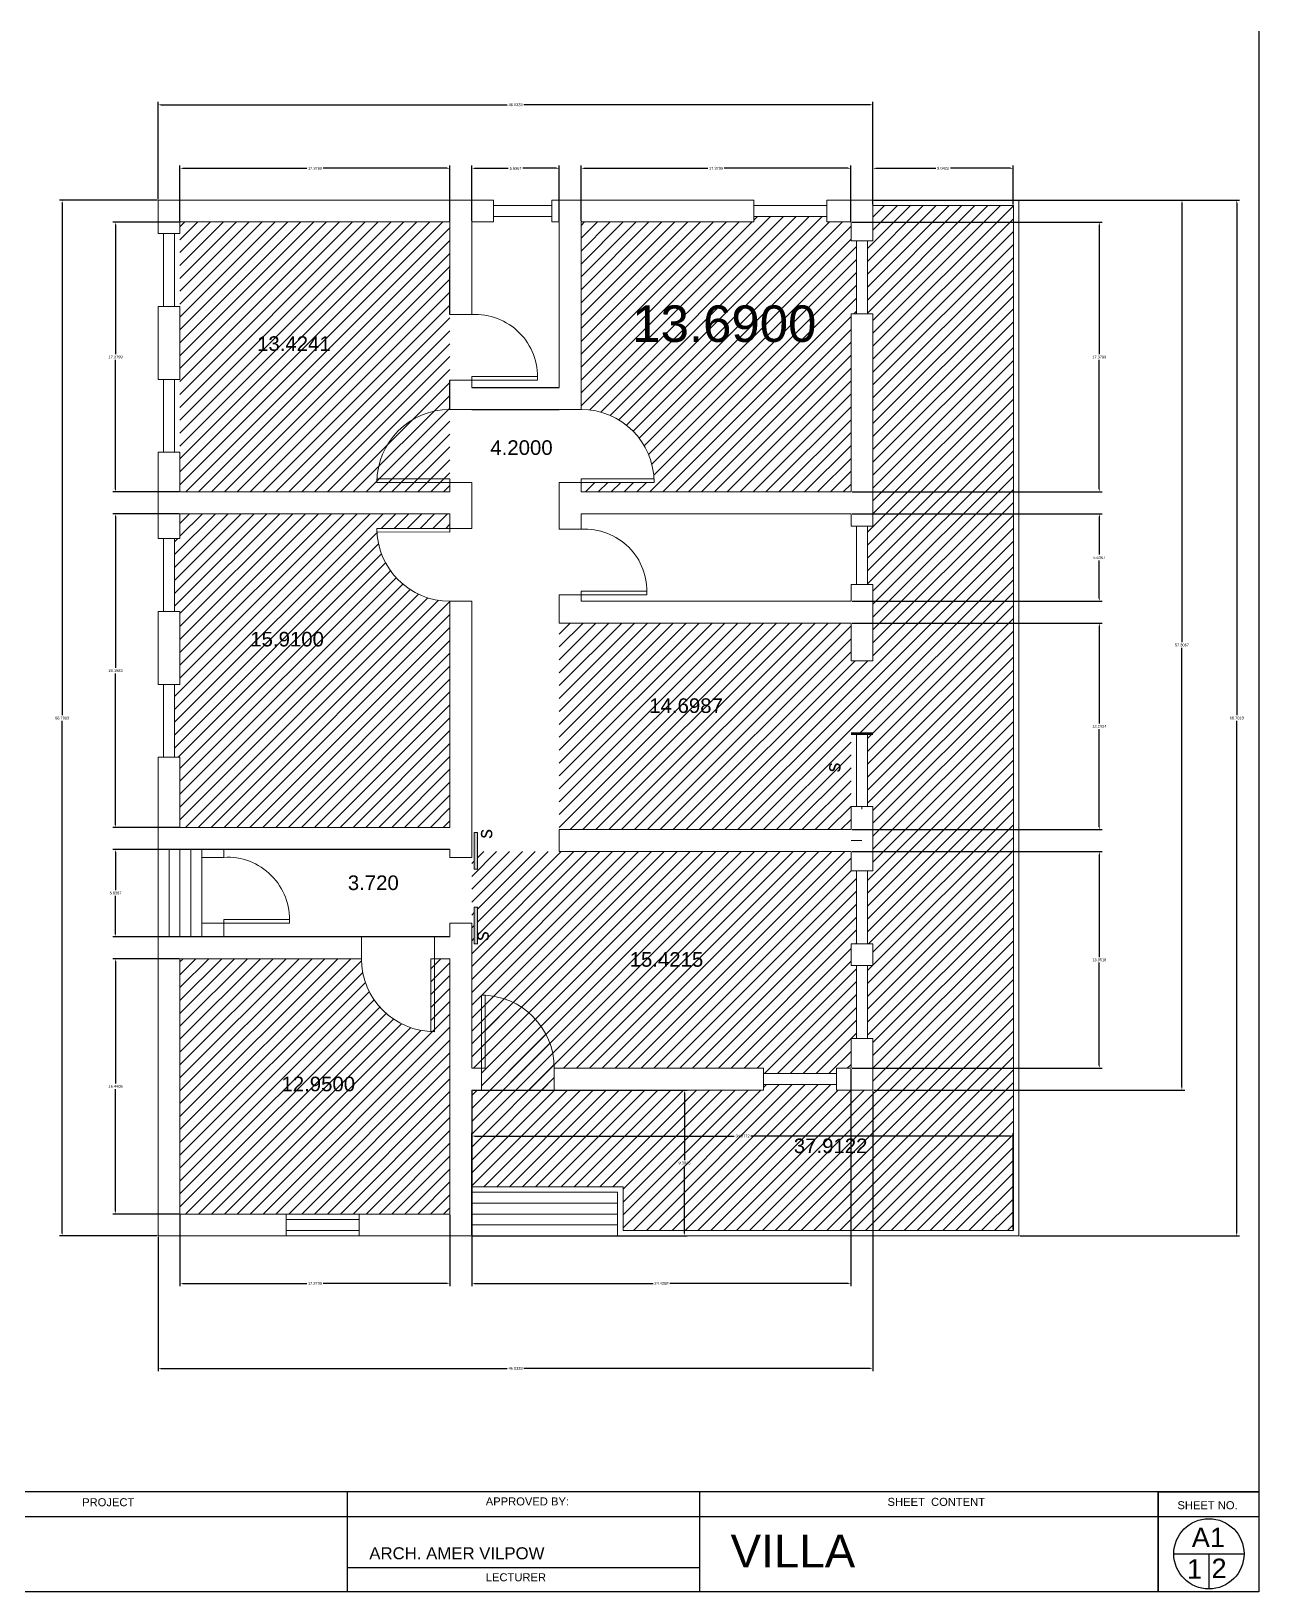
# Model space of a CAD drawing. Header units: inches. Extents: x -59 to 212, y 9 to 737.
# Drawn here: x 132.9 to 212, y 274.4 to 374.9 of the extents above; entities that cross this region are included whole.
import ezdxf

# ---------------------------------------------------------------- set-up
doc = ezdxf.new("R2010")
doc.units = ezdxf.units.IN
doc.header["$MEASUREMENT"] = 0
doc.layers.add('A_WALL_3D', color=1, linetype='Continuous')
doc.styles.get("Standard").update_dxf_attribs({"font": 'arial.ttf'})
doc.styles.add('STYLUS', font='stylu.ttf')
doc.dimstyles.get("Standard").update_dxf_attribs({"dimtxt": 0.18, "dimasz": 0.18, "dimexe": 0.18, "dimexo": 0.0625, "dimgap": 0.09, "dimtad": 0, "dimtih": 1, "dimtoh": 1, "dimdec": 4, "dimzin": 0, "dimdsep": 46, "dimtxsty": 'Standard', "dimcen": 0.09, "dimadec": 0, "dimazin": 0, "dimtfac": 1, "dimtdec": 4, "dimtofl": 0, "dimtmove": 0, "dimatfit": 3, "dimfxl": 1, "dimtolj": 1, "dimtzin": 0, "dimarcsym": 0})
pattern_1 = [(45, (-45.1357, 149.7659), (-0.4151842, 0.4151842), [])]

# ---------------------------------------------------------------- blocks, each defined once
blk = doc.blocks.new('*D98')
at = {"color": 0, "lineweight": -2, "transparency": 16777216}
for p, q in [((142.49, 362.67), (142.49, 366.25)), ((142.67, 366.07), (150.65, 366.07)), ((159.69, 366.07), (151.7, 366.07)), ((159.87, 362.67), (159.87, 366.25))]:
    blk.add_line(p, q, dxfattribs=at)
at = {"color": 0, "transparency": 16777216}
for points in [[(142.67, 366.1), (142.67, 366.04), (142.49, 366.07)], [(159.69, 366.1), (159.69, 366.04), (159.87, 366.07)]]:
    blk.add_solid(points, dxfattribs=at)
at = {"layer": 'Defpoints', "color": 0, "transparency": 16777216}
for p in [(159.87, 366.07), (142.49, 362.61), (159.87, 362.61)]:
    blk.add_point(p, dxfattribs=at)
at = {"color": 0, "lineweight": 0, "transparency": 16777216, "insert": (151.18, 366.07), "char_height": 0.18, "attachment_point": 5}
blk.add_mtext('\\A1;17.3799', dxfattribs=at)
blk = doc.blocks.new('*D99')
at = {"color": 0, "lineweight": -2, "transparency": 16777216}
for p, q in [((161.28, 362.67), (161.28, 366.25)), ((161.46, 366.07), (163.63, 366.07)), ((166.73, 366.07), (164.56, 366.07)), ((166.91, 362.67), (166.91, 366.25))]:
    blk.add_line(p, q, dxfattribs=at)
at = {"color": 0, "transparency": 16777216}
for points in [[(161.46, 366.1), (161.46, 366.04), (161.28, 366.07)], [(166.73, 366.1), (166.73, 366.04), (166.91, 366.07)]]:
    blk.add_solid(points, dxfattribs=at)
at = {"layer": 'Defpoints', "color": 0, "transparency": 16777216}
for p in [(166.91, 366.07), (161.28, 362.61), (166.91, 362.61)]:
    blk.add_point(p, dxfattribs=at)
at = {"color": 0, "lineweight": 0, "transparency": 16777216, "insert": (164.1, 366.07), "char_height": 0.18, "attachment_point": 5}
blk.add_mtext('\\A1;5.6367', dxfattribs=at)
blk = doc.blocks.new('*D100')
at = {"color": 0, "lineweight": -2, "transparency": 16777216}
for p, q in [((168.32, 362.67), (168.32, 366.25)), ((168.5, 366.07), (176.49, 366.07)), ((185.52, 366.07), (177.54, 366.07)), ((185.7, 362.67), (185.7, 366.25))]:
    blk.add_line(p, q, dxfattribs=at)
at = {"color": 0, "transparency": 16777216}
for points in [[(168.5, 366.1), (168.5, 366.04), (168.32, 366.07)], [(185.52, 366.1), (185.52, 366.04), (185.7, 366.07)]]:
    blk.add_solid(points, dxfattribs=at)
at = {"layer": 'Defpoints', "color": 0, "transparency": 16777216}
for p in [(185.7, 366.07), (168.32, 362.61), (185.7, 362.61)]:
    blk.add_point(p, dxfattribs=at)
at = {"color": 0, "lineweight": 0, "transparency": 16777216, "insert": (177.01, 366.07), "char_height": 0.18, "attachment_point": 5}
blk.add_mtext('\\A1;17.3799', dxfattribs=at)
blk = doc.blocks.new('*D101')
at = {"color": 0, "lineweight": -2, "transparency": 16777216}
for p, q in [((187.11, 363.73), (187.11, 366.25)), ((187.29, 366.07), (191.17, 366.07)), ((195.97, 366.07), (192.1, 366.07)), ((196.15, 363.73), (196.15, 366.25))]:
    blk.add_line(p, q, dxfattribs=at)
at = {"color": 0, "transparency": 16777216}
for points in [[(187.29, 366.1), (187.29, 366.04), (187.11, 366.07)], [(195.97, 366.1), (195.97, 366.04), (196.15, 366.07)]]:
    blk.add_solid(points, dxfattribs=at)
at = {"layer": 'Defpoints', "color": 0, "transparency": 16777216}
for p in [(196.15, 366.07), (187.11, 363.67), (196.15, 363.67)]:
    blk.add_point(p, dxfattribs=at)
at = {"color": 0, "lineweight": 0, "transparency": 16777216, "insert": (191.63, 366.07), "char_height": 0.18, "attachment_point": 5}
blk.add_mtext('\\A1;9.0422', dxfattribs=at)
blk = doc.blocks.new('*D102')
at = {"color": 0, "lineweight": -2, "transparency": 16777216}
for p, q in [((142.43, 362.61), (138.16, 362.61)), ((138.34, 362.43), (138.34, 354.1)), ((138.34, 345.41), (138.34, 353.74)), ((142.43, 345.23), (138.16, 345.23))]:
    blk.add_line(p, q, dxfattribs=at)
at = {"color": 0, "transparency": 16777216}
for points in [[(138.31, 362.43), (138.37, 362.43), (138.34, 362.61)], [(138.31, 345.41), (138.37, 345.41), (138.34, 345.23)]]:
    blk.add_solid(points, dxfattribs=at)
at = {"layer": 'Defpoints', "color": 0, "transparency": 16777216}
for p in [(142.49, 362.61), (138.34, 345.23), (142.49, 345.23)]:
    blk.add_point(p, dxfattribs=at)
at = {"color": 0, "lineweight": 0, "transparency": 16777216, "insert": (138.34, 353.92), "char_height": 0.18, "attachment_point": 5}
blk.add_mtext('\\A1;17.3799', dxfattribs=at)
blk = doc.blocks.new('*D103')
at = {"color": 0, "lineweight": -2, "transparency": 16777216}
for p, q in [((142.43, 343.82), (138.16, 343.82)), ((138.34, 343.64), (138.34, 333.91)), ((138.34, 323.8), (138.34, 333.54)), ((142.43, 323.62), (138.16, 323.62))]:
    blk.add_line(p, q, dxfattribs=at)
at = {"color": 0, "transparency": 16777216}
for points in [[(138.31, 343.64), (138.37, 343.64), (138.34, 343.82)], [(138.31, 323.8), (138.37, 323.8), (138.34, 323.62)]]:
    blk.add_solid(points, dxfattribs=at)
at = {"layer": 'Defpoints', "color": 0, "transparency": 16777216}
for p in [(142.49, 343.82), (138.34, 323.62), (142.49, 323.62)]:
    blk.add_point(p, dxfattribs=at)
at = {"color": 0, "lineweight": 0, "transparency": 16777216, "insert": (138.34, 333.72), "char_height": 0.18, "attachment_point": 5}
blk.add_mtext('\\A1;20.1983', dxfattribs=at)
blk = doc.blocks.new('*D104')
at = {"color": 0, "lineweight": -2, "transparency": 16777216}
for p, q in [((159.81, 322.21), (138.16, 322.21)), ((138.34, 322.03), (138.34, 319.58)), ((138.34, 316.76), (138.34, 319.21)), ((159.81, 316.58), (138.16, 316.58))]:
    blk.add_line(p, q, dxfattribs=at)
at = {"color": 0, "transparency": 16777216}
for points in [[(138.31, 322.03), (138.37, 322.03), (138.34, 322.21)], [(138.31, 316.76), (138.37, 316.76), (138.34, 316.58)]]:
    blk.add_solid(points, dxfattribs=at)
at = {"layer": 'Defpoints', "color": 0, "transparency": 16777216}
for p in [(159.87, 322.21), (138.34, 316.58), (159.87, 316.58)]:
    blk.add_point(p, dxfattribs=at)
at = {"color": 0, "lineweight": 0, "transparency": 16777216, "insert": (138.34, 319.4), "char_height": 0.18, "attachment_point": 5}
blk.add_mtext('\\A1;5.6367', dxfattribs=at)
blk = doc.blocks.new('*D105')
at = {"color": 0, "lineweight": -2, "transparency": 16777216}
for p, q in [((142.43, 315.17), (138.16, 315.17)), ((138.34, 314.99), (138.34, 307.13)), ((138.34, 298.91), (138.34, 306.77)), ((142.43, 298.73), (138.16, 298.73))]:
    blk.add_line(p, q, dxfattribs=at)
at = {"color": 0, "transparency": 16777216}
for points in [[(138.31, 314.99), (138.37, 314.99), (138.34, 315.17)], [(138.31, 298.91), (138.37, 298.91), (138.34, 298.73)]]:
    blk.add_solid(points, dxfattribs=at)
at = {"layer": 'Defpoints', "color": 0, "transparency": 16777216}
for p in [(142.49, 315.17), (138.34, 298.73), (142.49, 298.73)]:
    blk.add_point(p, dxfattribs=at)
at = {"color": 0, "lineweight": 0, "transparency": 16777216, "insert": (138.34, 306.95), "char_height": 0.18, "attachment_point": 5}
blk.add_mtext('\\A1;16.4405', dxfattribs=at)
blk = doc.blocks.new('*D106')
at = {"color": 0, "lineweight": -2, "transparency": 16777216}
for p, q in [((142.49, 298.67), (142.49, 294.08)), ((159.87, 298.67), (159.87, 294.08)), ((142.67, 294.26), (150.65, 294.26)), ((159.69, 294.26), (151.7, 294.26))]:
    blk.add_line(p, q, dxfattribs=at)
at = {"color": 0, "transparency": 16777216}
for points in [[(142.67, 294.29), (142.67, 294.23), (142.49, 294.26)], [(159.69, 294.29), (159.69, 294.23), (159.87, 294.26)]]:
    blk.add_solid(points, dxfattribs=at)
at = {"layer": 'Defpoints', "color": 0, "transparency": 16777216}
for p in [(142.49, 298.73), (159.87, 298.73), (159.87, 294.26)]:
    blk.add_point(p, dxfattribs=at)
at = {"color": 0, "lineweight": 0, "transparency": 16777216, "insert": (151.18, 294.26), "char_height": 0.18, "attachment_point": 5}
blk.add_mtext('\\A1;17.3799', dxfattribs=at)
blk = doc.blocks.new('*D107')
at = {"color": 0, "lineweight": -2, "transparency": 16777216}
for p, q in [((185.7, 308.06), (185.7, 294.08)), ((161.28, 306.65), (161.28, 294.08)), ((161.46, 294.26), (172.96, 294.26)), ((185.52, 294.26), (174.03, 294.26))]:
    blk.add_line(p, q, dxfattribs=at)
at = {"color": 0, "transparency": 16777216}
for points in [[(161.46, 294.29), (161.46, 294.23), (161.28, 294.26)], [(185.52, 294.29), (185.52, 294.23), (185.7, 294.26)]]:
    blk.add_solid(points, dxfattribs=at)
at = {"layer": 'Defpoints', "color": 0, "transparency": 16777216}
for p in [(185.7, 308.12), (161.28, 306.71), (185.7, 294.26)]:
    blk.add_point(p, dxfattribs=at)
at = {"color": 0, "lineweight": 0, "transparency": 16777216, "insert": (173.49, 294.26), "char_height": 0.18, "attachment_point": 5}
blk.add_mtext('\\A1;24.4258', dxfattribs=at)
blk = doc.blocks.new('*D108')
at = {"color": 0, "lineweight": -2, "transparency": 16777216}
for p, q in [((185.77, 322.07), (201.87, 322.07)), ((201.69, 321.89), (201.69, 315.28)), ((201.69, 308.3), (201.69, 314.92)), ((185.77, 308.12), (201.87, 308.12))]:
    blk.add_line(p, q, dxfattribs=at)
at = {"color": 0, "transparency": 16777216}
for points in [[(201.66, 321.89), (201.72, 321.89), (201.69, 322.07)], [(201.66, 308.3), (201.72, 308.3), (201.69, 308.12)]]:
    blk.add_solid(points, dxfattribs=at)
at = {"layer": 'Defpoints', "color": 0, "transparency": 16777216}
for p in [(185.7, 322.07), (201.69, 322.07), (185.7, 308.12)]:
    blk.add_point(p, dxfattribs=at)
at = {"color": 0, "lineweight": 0, "transparency": 16777216, "insert": (201.69, 315.1), "char_height": 0.18, "attachment_point": 5}
blk.add_mtext('\\A1;13.9518', dxfattribs=at)
blk = doc.blocks.new('*D109')
at = {"color": 0, "lineweight": -2, "transparency": 16777216}
for p, q in [((185.77, 336.78), (201.87, 336.78)), ((201.69, 336.6), (201.69, 330.31)), ((201.69, 323.66), (201.69, 329.95)), ((185.77, 323.48), (201.87, 323.48))]:
    blk.add_line(p, q, dxfattribs=at)
at = {"color": 0, "transparency": 16777216}
for points in [[(201.66, 336.6), (201.72, 336.6), (201.69, 336.78)], [(201.66, 323.66), (201.72, 323.66), (201.69, 323.48)]]:
    blk.add_solid(points, dxfattribs=at)
at = {"layer": 'Defpoints', "color": 0, "transparency": 16777216}
for p in [(185.7, 336.78), (201.69, 336.78), (185.7, 323.48)]:
    blk.add_point(p, dxfattribs=at)
at = {"color": 0, "lineweight": 0, "transparency": 16777216, "insert": (201.69, 330.13), "char_height": 0.18, "attachment_point": 5}
blk.add_mtext('\\A1;13.2924', dxfattribs=at)
blk = doc.blocks.new('*D97')
at = {"color": 0, "lineweight": -2, "transparency": 16777216}
for p, q in [((185.77, 343.82), (201.87, 343.82)), ((201.69, 343.64), (201.69, 341.19)), ((201.69, 338.37), (201.69, 340.82)), ((185.77, 338.19), (201.87, 338.19))]:
    blk.add_line(p, q, dxfattribs=at)
at = {"color": 0, "transparency": 16777216}
for points in [[(201.66, 343.64), (201.72, 343.64), (201.69, 343.82)], [(201.66, 338.37), (201.72, 338.37), (201.69, 338.19)]]:
    blk.add_solid(points, dxfattribs=at)
at = {"layer": 'Defpoints', "color": 0, "transparency": 16777216}
for p in [(185.7, 343.82), (201.69, 343.82), (185.7, 338.19)]:
    blk.add_point(p, dxfattribs=at)
at = {"color": 0, "lineweight": 0, "transparency": 16777216, "insert": (201.69, 341), "char_height": 0.18, "attachment_point": 5}
blk.add_mtext('\\A1;5.6367', dxfattribs=at)
blk = doc.blocks.new('*D110')
at = {"color": 0, "lineweight": -2, "transparency": 16777216}
for p, q in [((185.77, 362.61), (201.87, 362.61)), ((201.69, 362.43), (201.69, 354.1)), ((201.69, 345.41), (201.69, 353.74)), ((185.77, 345.23), (201.87, 345.23))]:
    blk.add_line(p, q, dxfattribs=at)
at = {"color": 0, "transparency": 16777216}
for points in [[(201.66, 362.43), (201.72, 362.43), (201.69, 362.61)], [(201.66, 345.41), (201.72, 345.41), (201.69, 345.23)]]:
    blk.add_solid(points, dxfattribs=at)
at = {"layer": 'Defpoints', "color": 0, "transparency": 16777216}
for p in [(185.7, 362.61), (201.69, 362.61), (185.7, 345.23)]:
    blk.add_point(p, dxfattribs=at)
at = {"color": 0, "lineweight": 0, "transparency": 16777216, "insert": (201.69, 353.92), "char_height": 0.18, "attachment_point": 5}
blk.add_mtext('\\A1;17.3799', dxfattribs=at)
blk = doc.blocks.new('*D111')
at = {"color": 0, "lineweight": -2, "transparency": 16777216}
for p, q in [((187.11, 306.65), (187.11, 288.61)), ((141.08, 297.26), (141.08, 288.61)), ((141.26, 288.79), (163.56, 288.79)), ((186.93, 288.79), (164.63, 288.79))]:
    blk.add_line(p, q, dxfattribs=at)
at = {"color": 0, "transparency": 16777216}
for points in [[(141.26, 288.82), (141.26, 288.76), (141.08, 288.79)], [(186.93, 288.82), (186.93, 288.76), (187.11, 288.79)]]:
    blk.add_solid(points, dxfattribs=at)
at = {"layer": 'Defpoints', "color": 0, "transparency": 16777216}
for p in [(187.11, 306.71), (141.08, 297.32), (187.11, 288.79)]:
    blk.add_point(p, dxfattribs=at)
at = {"color": 0, "lineweight": 0, "transparency": 16777216, "insert": (164.1, 288.79), "char_height": 0.18, "attachment_point": 5}
blk.add_mtext('\\A1;46.0333', dxfattribs=at)
blk = doc.blocks.new('*D112')
at = {"color": 0, "lineweight": -2, "transparency": 16777216}
for p, q in [((141.02, 364.02), (134.72, 364.02)), ((134.9, 363.84), (134.9, 330.85)), ((134.9, 297.5), (134.9, 330.49)), ((141.02, 297.32), (134.72, 297.32))]:
    blk.add_line(p, q, dxfattribs=at)
at = {"color": 0, "transparency": 16777216}
for points in [[(134.87, 363.84), (134.93, 363.84), (134.9, 364.02)], [(134.87, 297.5), (134.93, 297.5), (134.9, 297.32)]]:
    blk.add_solid(points, dxfattribs=at)
at = {"layer": 'Defpoints', "color": 0, "transparency": 16777216}
for p in [(134.9, 364.02), (141.08, 364.02), (141.08, 297.32)]:
    blk.add_point(p, dxfattribs=at)
at = {"color": 0, "lineweight": 0, "transparency": 16777216, "insert": (134.9, 330.67), "char_height": 0.18, "attachment_point": 5}
blk.add_mtext('\\A1;66.7013', dxfattribs=at)
blk = doc.blocks.new('*D113')
at = {"color": 0, "lineweight": -2, "transparency": 16777216}
for p, q in [((141.08, 364.08), (141.08, 370.34)), ((141.26, 370.16), (163.56, 370.16)), ((186.93, 370.16), (164.63, 370.16)), ((187.11, 364.08), (187.11, 370.34))]:
    blk.add_line(p, q, dxfattribs=at)
at = {"color": 0, "transparency": 16777216}
for points in [[(141.26, 370.19), (141.26, 370.13), (141.08, 370.16)], [(186.93, 370.19), (186.93, 370.13), (187.11, 370.16)]]:
    blk.add_solid(points, dxfattribs=at)
at = {"layer": 'Defpoints', "color": 0, "transparency": 16777216}
for p in [(187.11, 370.16), (141.08, 364.02), (187.11, 364.02)]:
    blk.add_point(p, dxfattribs=at)
at = {"color": 0, "lineweight": 0, "transparency": 16777216, "insert": (164.1, 370.16), "char_height": 0.18, "attachment_point": 5}
blk.add_mtext('\\A1;46.0333', dxfattribs=at)
blk = doc.blocks.new('*D114')
at = {"color": 0, "lineweight": -2, "transparency": 16777216}
for p, q in [((187.18, 364.02), (207.19, 364.02)), ((207.01, 363.84), (207.01, 335.55)), ((207.01, 306.89), (207.01, 335.19)), ((187.18, 306.71), (207.19, 306.71))]:
    blk.add_line(p, q, dxfattribs=at)
at = {"color": 0, "transparency": 16777216}
for points in [[(206.98, 363.84), (207.04, 363.84), (207.01, 364.02)], [(206.98, 306.89), (207.04, 306.89), (207.01, 306.71)]]:
    blk.add_solid(points, dxfattribs=at)
at = {"layer": 'Defpoints', "color": 0, "transparency": 16777216}
for p in [(187.11, 364.02), (187.11, 306.71), (207.01, 306.71)]:
    blk.add_point(p, dxfattribs=at)
at = {"color": 0, "lineweight": 0, "transparency": 16777216, "insert": (207.01, 335.37), "char_height": 0.18, "attachment_point": 5}
blk.add_mtext('\\A1;57.3067', dxfattribs=at)
blk = doc.blocks.new('*D115')
at = {"color": 0, "lineweight": -2, "transparency": 16777216}
for p, q in [((161.34, 306.71), (175.16, 306.71)), ((174.98, 306.53), (174.98, 302.2)), ((174.98, 297.5), (174.98, 301.83)), ((161.34, 297.32), (175.16, 297.32))]:
    blk.add_line(p, q, dxfattribs=at)
at = {"color": 0, "transparency": 16777216}
for points in [[(174.95, 306.53), (175.01, 306.53), (174.98, 306.71)], [(174.95, 297.5), (175.01, 297.5), (174.98, 297.32)]]:
    blk.add_solid(points, dxfattribs=at)
at = {"layer": 'Defpoints', "color": 0, "transparency": 16777216}
for p in [(161.28, 306.71), (174.98, 306.71), (161.28, 297.32)]:
    blk.add_point(p, dxfattribs=at)
at = {"color": 0, "lineweight": 0, "transparency": 16777216, "insert": (174.98, 302.02), "char_height": 0.18, "attachment_point": 5}
blk.add_mtext('\\A1;9.3945', dxfattribs=at)
blk = doc.blocks.new('*D116')
at = {"color": 0, "lineweight": -2, "transparency": 16777216}
for p, q in [((161.28, 297.38), (161.28, 303.93)), ((161.46, 303.75), (178.18, 303.75)), ((195.97, 303.75), (179.25, 303.75)), ((196.15, 297.73), (196.15, 303.93))]:
    blk.add_line(p, q, dxfattribs=at)
at = {"color": 0, "transparency": 16777216}
for points in [[(161.46, 303.78), (161.46, 303.72), (161.28, 303.75)], [(195.97, 303.78), (195.97, 303.72), (196.15, 303.75)]]:
    blk.add_solid(points, dxfattribs=at)
at = {"layer": 'Defpoints', "color": 0, "transparency": 16777216}
for p in [(161.28, 303.75), (196.15, 297.67), (161.28, 297.32)]:
    blk.add_point(p, dxfattribs=at)
at = {"color": 0, "lineweight": 0, "transparency": 16777216, "insert": (178.72, 303.75), "char_height": 0.18, "attachment_point": 5}
blk.add_mtext('\\A1;34.8772', dxfattribs=at)
blk = doc.blocks.new('*D117')
at = {"color": 0, "lineweight": -2, "transparency": 16777216}
for p, q in [((196.57, 364.02), (210.72, 364.02)), ((210.54, 363.84), (210.54, 330.85)), ((210.54, 297.5), (210.54, 330.49)), ((196.57, 297.32), (210.72, 297.32))]:
    blk.add_line(p, q, dxfattribs=at)
at = {"color": 0, "transparency": 16777216}
for points in [[(210.51, 363.84), (210.57, 363.84), (210.54, 364.02)], [(210.51, 297.5), (210.57, 297.5), (210.54, 297.32)]]:
    blk.add_solid(points, dxfattribs=at)
at = {"layer": 'Defpoints', "color": 0, "transparency": 16777216}
for p in [(196.51, 364.02), (196.51, 297.32), (210.54, 297.32)]:
    blk.add_point(p, dxfattribs=at)
at = {"color": 0, "lineweight": 0, "transparency": 16777216, "insert": (210.54, 330.67), "char_height": 0.18, "attachment_point": 5}
blk.add_mtext('\\A1;66.7013', dxfattribs=at)

msp = doc.modelspace()

# ---------------------------------------------------------------- hatches: boundary and pattern name
at = {"lineweight": 0, "true_color": 0x4554a5}
h = msp.add_hatch(dxfattribs=at)
h.set_pattern_fill('ANSI31', color=175, scale=4.697272)
h.set_pattern_definition(pattern_1)
h.paths.add_polyline_path([(196.15499, 363.66815), (187.11274, 363.66815), (187.11274, 361.40255), (186.76045, 361.40255), (186.76045, 356.70528), (187.11274, 356.70528), (187.11274, 343.01556), (186.76045, 343.01556), (186.76045, 339.25774), (187.11274, 339.25774), (187.11274, 334.3609), (185.70356, 334.3609), (185.70356, 329.66363), (186.76045, 329.66363), (186.76045, 324.96636), (187.11274, 324.96636), (187.11274, 320.83603), (186.76045, 320.83603), (186.76045, 316.13876), (187.11274, 316.13876), (187.11274, 314.72958), (186.76045, 314.72958), (186.76045, 310.0323), (187.11274, 310.0323), (187.11274, 306.71372), (184.77057, 306.71372), (184.77057, 307.06602), (180.0733, 307.06602), (180.0733, 306.71372), (166.59522, 306.71372), (166.59522, 308.13021, 0.399235356), (162.13203, 312.81435), (162.13281, 308.12295), (161.89795, 308.12295), (161.89795, 308.12291), (161.89795, 306.71372), (161.27774, 306.71372), (161.27774, 300.48984), (171.02459, 300.48984), (171.02459, 297.67148), (196.15499, 297.67148)])
at = {"lineweight": 0, "true_color": 0x642165}
h = msp.add_hatch(dxfattribs=at)
h.set_pattern_fill('ANSI31', color=219, scale=4.697272)
h.set_pattern_definition(pattern_1)
h.paths.add_polyline_path([(173.01506, 346.07735), (173.02093, 346.07735), (173.02089, 345.84248), (168.32365, 345.84327), (168.32365, 345.23136), (185.70356, 345.23136), (185.70356, 356.70528), (186.05586, 356.70528), (186.05586, 361.40255), (185.70356, 361.40255), (185.70356, 362.61127), (184.1486, 362.61127), (184.1486, 362.96356), (179.45133, 362.96356), (179.45133, 362.61127), (168.32365, 362.61127), (168.32365, 350.54055, -0.39968395)])
h = msp.add_hatch(dxfattribs=at)
h.set_pattern_fill('ANSI31', color=219, scale=4.697272)
h.set_pattern_definition(pattern_1)
h.paths.add_polyline_path([(159.86856, 362.61127), (142.48865, 362.61127), (142.48865, 345.23136), (159.86856, 345.23136)])
h.paths.add_polyline_path([(155.17129, 345.83439), (155.17125, 346.07657), (155.17712, 346.07657, 0.012894792)], flags=16)
h = msp.add_hatch(dxfattribs=at)
h.set_pattern_fill('ANSI31', color=219, scale=4.697272)
h.set_pattern_definition(pattern_1)
h.paths.add_polyline_path([(142.48865, 332.83595), (142.13636, 332.83595), (142.13636, 328.13868), (142.48865, 328.13868), (142.48865, 323.62391), (145.30702, 323.62391), (159.86856, 323.62391), (159.86856, 338.18544, -0.414262797), (155.17129, 342.88351), (159.86856, 342.88272), (159.86856, 343.82218), (142.48865, 343.82218), (142.48865, 342.2305), (142.13636, 342.2305), (142.13636, 337.53322), (142.48865, 337.53322)])
at = {"lineweight": 0}
h = msp.add_hatch(dxfattribs=at)
h.set_pattern_fill('ANSI31', color=1, scale=4.697272)
h.set_pattern_definition(pattern_1)
h.paths.add_polyline_path([(185.70356, 334.3609), (185.70356, 336.77627), (166.91447, 336.77627), (166.91447, 323.48388), (185.70356, 323.48388), (185.70356, 324.96636)])
h.paths.add_polyline_path([(185.60828, 326.83258), (185.6603, 328.00127), (183.48575, 328.09805), (183.43374, 326.92936)], flags=24)
h = msp.add_hatch(color=7, dxfattribs=at)
h.dxf.hatch_style = 1
h.paths.add_polyline_path([(161.63977, 323.29314), (161.42914, 323.29314), (161.42914, 320.9445), (161.63977, 320.9445)])
at = {"lineweight": 0, "true_color": 0xf27172}
h = msp.add_hatch(dxfattribs=at)
h.set_pattern_fill('ANSI31', color=11, scale=4.697272)
h.set_pattern_definition(pattern_1)
h.paths.add_polyline_path([(186.05586, 320.83603), (185.70356, 320.83603), (185.70356, 322.0747), (166.91447, 322.0747), (161.63977, 322.0747), (161.63977, 320.9445), (161.42914, 320.9445), (161.42914, 322.0747), (161.27774, 322.0747), (161.27774, 321.69615), (161.27774, 317.46861), (161.27774, 308.12291), (161.89795, 308.12291), (161.89795, 306.71372), (166.59522, 306.71372), (166.59522, 308.12291), (180.0733, 308.12291), (180.0733, 307.77061), (184.77057, 307.77061), (184.77057, 308.12291), (185.70356, 308.12291), (185.70356, 310.0323), (186.05586, 310.0323), (186.05586, 314.72958), (185.70356, 314.72958), (185.70356, 316.13876), (186.05586, 316.13876)])
h.paths.add_polyline_path([(161.64898, 318.48035), (161.64898, 316.13171), (161.43836, 316.13171), (161.43836, 318.48035)], flags=16)
h.paths.add_polyline_path([(161.88985, 312.82018), (162.13202, 312.82022), (162.13203, 312.81435, 0.012894792)], flags=16)
h.paths.add_polyline_path([(162.96132, 315.97128), (163.01333, 317.13997), (160.83878, 317.23675), (160.78677, 316.06806)], flags=9)
at = {"lineweight": 0}
h = msp.add_hatch(color=7, dxfattribs=at)
h.dxf.hatch_style = 1
h.paths.add_polyline_path([(161.64898, 318.48035), (161.43836, 318.48035), (161.43836, 316.13171), (161.64898, 316.13171)])
h = msp.add_hatch(dxfattribs=at)
h.set_pattern_fill('ANSI31', color=3, scale=4.697272)
h.set_pattern_definition(pattern_1)
h.paths.add_polyline_path([(159.86856, 308.12291), (159.86856, 315.16882), (158.87625, 315.16882), (158.64139, 315.16878), (158.64218, 310.47737, -0.399686288), (154.17897, 315.16882), (145.30702, 315.16882), (142.48865, 315.16882), (142.48865, 298.72836), (159.86856, 298.72836)])

# ---------------------------------------------------------------- linework, layer by layer
at = {"color": 240, "true_color": 0xed1f24}
for p, q in [((211.96114, 374.89727), (211.96114, 274.40233)), ((211.96114, 280.84431), (56.92407, 280.84431)), ((153.24849, 280.84431), (153.24849, 274.40233)), ((175.95277, 280.84431), (175.95277, 274.40233)), ((175.95277, 280.84431), (175.95277, 274.40233)), ((205.48739, 280.84431), (205.48739, 274.40233)), ((211.96114, 279.23382), (63.39782, 279.23382)), ((153.24849, 279.23382), (153.24849, 274.40233)), ((175.95277, 275.9482), (153.24849, 275.9482)), ((211.96114, 274.40233), (56.92407, 274.40233)), ((211.96114, 274.40233), (56.92407, 274.40233))]:
    msp.add_line(p, q, dxfattribs=at)
at = {"lineweight": 0}
for p, q in [((162.66974, 364.02045), (141.07947, 364.02045)), ((141.07947, 364.02045), (141.07947, 361.87192)), ((162.66974, 364.02045), (162.66974, 362.61127)), ((179.45133, 364.02045), (166.42755, 364.02045)), ((166.42755, 364.02045), (166.42755, 362.61127)), ((179.45133, 362.61127), (179.45133, 364.02045)), ((187.11274, 364.02045), (184.1486, 364.02045)), ((184.1486, 362.61127), (184.1486, 364.02045)), ((187.11274, 361.40255), (187.11274, 364.02045)), ((162.66974, 363.66815), (166.42755, 363.66815)), ((162.66974, 362.96356), (166.42755, 362.96356)), ((179.45133, 363.66815), (184.1486, 363.66815)), ((179.45133, 362.96356), (184.1486, 362.96356)), ((141.07947, 361.87192), (142.48865, 361.87192)), ((141.43177, 357.17465), (141.43177, 361.87192)), ((142.13636, 357.17465), (142.13636, 361.87192)), ((159.86856, 362.61127), (142.48865, 362.61127)), ((142.48865, 362.61127), (142.48865, 361.87192)), ((159.86856, 362.61127), (159.86856, 359.5333)), ((162.66974, 362.61127), (161.27774, 362.61127)), ((161.27774, 362.61127), (161.27774, 356.64542)), ((166.91447, 362.61127), (166.42755, 362.61127)), ((166.91447, 362.61127), (166.91447, 351.94895)), ((179.45133, 362.61127), (168.32365, 362.61127)), ((168.32365, 362.61127), (168.32365, 350.53976)), ((185.70356, 362.61127), (184.1486, 362.61127)), ((185.70356, 361.40255), (185.70356, 362.61127)), ((185.70356, 361.40255), (187.11274, 361.40255)), ((186.05586, 361.40255), (186.05586, 356.70528)), ((186.76045, 361.40255), (186.76045, 356.70528)), ((141.07947, 357.17465), (141.07947, 352.47737)), ((141.07947, 357.17465), (142.48865, 357.17465)), ((142.48865, 357.17465), (142.48865, 352.47737)), ((185.70356, 345.23136), (185.70356, 356.70528)), ((185.70356, 356.70528), (187.11274, 356.70528)), ((187.11274, 343.01556), (187.11274, 356.70528)), ((141.07947, 352.47737), (142.48865, 352.47737)), ((141.43177, 347.7801), (141.43177, 352.47737)), ((142.13636, 347.7801), (142.13636, 352.47737)), ((161.27774, 352.41867), (159.86856, 352.41867)), ((161.27774, 352.41867), (161.27774, 352.65354)), ((161.27774, 352.41867), (161.27774, 351.94895)), ((141.07947, 347.7801), (141.07947, 344.52677)), ((141.07947, 347.7801), (142.48865, 347.7801)), ((142.48865, 347.7801), (142.48865, 345.23136)), ((159.86856, 345.84249), (159.86856, 345.23136)), ((161.27774, 345.84249), (161.27774, 342.88272)), ((166.91447, 342.82713), (166.91447, 345.84249)), ((168.32365, 345.84249), (168.32365, 345.23136)), ((142.48865, 345.23136), (159.86856, 345.23136)), ((185.70356, 345.23136), (168.32365, 345.23136)), ((141.07947, 344.52677), (141.07947, 342.2305)), ((142.48865, 343.82218), (142.48865, 342.2305)), ((142.48865, 343.82218), (159.86856, 343.82218)), ((159.86856, 343.82218), (159.86856, 342.88272)), ((168.32365, 342.82713), (168.32365, 343.82218)), ((185.70356, 343.82218), (168.32365, 343.82218)), ((185.70356, 343.01556), (185.70356, 343.82218)), ((159.86852, 342.64786), (159.86856, 342.88272)), ((159.86856, 342.88272), (161.27774, 342.88272)), ((185.70356, 343.01556), (187.11274, 343.01556)), ((186.05586, 343.01556), (186.05586, 339.25774)), ((186.76045, 343.01556), (186.76045, 339.25774)), ((141.07947, 342.2305), (142.48865, 342.2305)), ((141.43177, 337.53322), (141.43177, 342.2305)), ((142.13636, 337.53322), (142.13636, 342.2305)), ((185.70356, 338.18545), (185.70356, 339.25774)), ((185.70356, 339.25774), (187.11274, 339.25774)), ((187.11274, 334.3609), (187.11274, 339.25774)), ((159.86856, 338.18545), (159.86856, 323.62391)), ((159.86856, 338.18545), (161.27774, 338.18545)), ((161.27774, 338.18545), (161.27774, 321.69615)), ((166.91447, 338.18545), (166.91447, 338.59958)), ((166.91447, 338.59958), (166.91447, 336.77627)), ((168.32365, 338.18545), (168.32365, 338.59958)), ((168.32365, 338.59958), (168.32365, 338.18545)), ((168.32365, 338.18545), (185.70356, 338.18545)), ((141.07947, 337.53322), (141.07947, 332.83595)), ((141.07947, 337.53322), (142.48865, 337.53322)), ((142.48865, 337.53322), (142.48865, 332.83595)), ((166.91447, 336.77627), (185.70356, 336.77627)), ((185.70356, 334.3609), (185.70356, 336.77627)), ((185.70356, 334.3609), (187.11274, 334.3609)), ((141.07947, 332.83595), (142.48865, 332.83595)), ((141.43177, 328.13868), (141.43177, 332.83595)), ((142.13636, 328.13868), (142.13636, 332.83595)), ((185.70356, 329.7106), (187.11274, 329.7106)), ((185.70356, 329.66363), (187.11274, 329.66363)), ((185.70356, 329.61666), (187.11274, 329.61666)), ((186.05586, 324.96636), (186.05586, 329.61666)), ((186.76045, 324.96636), (186.76045, 329.61666)), ((141.07947, 328.13868), (141.07947, 322.21472)), ((141.07947, 328.13868), (142.48865, 328.13868)), ((142.48865, 328.13868), (142.48865, 323.62391)), ((185.70356, 323.48388), (185.70356, 324.96636)), ((185.70356, 324.96636), (187.11274, 324.96636)), ((187.11274, 320.83603), (187.11274, 324.96636)), ((142.48865, 323.62391), (145.30702, 323.62391)), ((145.30702, 323.62391), (159.86856, 323.62391)), ((185.70356, 323.48388), (166.91447, 323.48388)), ((166.91447, 323.48388), (166.91447, 322.0747)), ((141.07947, 322.21472), (143.89784, 322.21472)), ((141.07947, 322.21472), (141.07947, 316.578)), ((141.78406, 322.21472), (141.78406, 316.578)), ((142.48865, 322.21472), (142.48865, 316.578)), ((143.19325, 322.21472), (143.19325, 316.578)), ((143.89784, 322.21472), (143.89784, 321.69615)), ((143.89784, 322.21472), (143.89784, 316.578)), ((143.89784, 321.69615), (145.30702, 321.69615)), ((145.30702, 322.21472), (145.30702, 321.69615)), ((145.30702, 322.21472), (159.86856, 322.21472)), ((159.86856, 322.21472), (159.86856, 321.69615)), ((159.86856, 321.69615), (161.27774, 321.69615)), ((185.70356, 322.0747), (166.91447, 322.0747)), ((185.70356, 320.83603), (185.70356, 322.0747)), ((185.70356, 320.83603), (187.11274, 320.83603)), ((186.05586, 320.83603), (186.05586, 316.10827)), ((186.76045, 320.83603), (186.76045, 316.10827)), ((143.89784, 316.578), (141.07947, 316.578)), ((141.07947, 316.578), (141.07947, 297.31918)), ((143.89784, 317.46861), (143.89784, 316.578)), ((143.89784, 317.46861), (145.30702, 317.46861)), ((145.30702, 317.46861), (145.30702, 316.578)), ((145.30702, 316.578), (154.17898, 316.578)), ((154.17898, 316.578), (154.17898, 315.16882)), ((158.87625, 316.578), (159.86856, 316.578)), ((158.87625, 316.578), (158.87625, 315.16882)), ((159.86856, 317.46861), (159.86856, 316.578)), ((159.86856, 317.46861), (161.27774, 317.46861)), ((161.27774, 317.46861), (161.27774, 308.12291)), ((185.70356, 314.72958), (185.70356, 316.13876)), ((185.70356, 316.13876), (187.11274, 316.13876)), ((187.11274, 314.72958), (187.11274, 316.13876)), ((145.30702, 315.16882), (142.48865, 315.16882)), ((142.48865, 315.16882), (142.48865, 298.72836)), ((145.30702, 315.16882), (154.17898, 315.16882)), ((158.87625, 315.16882), (159.86856, 315.16882)), ((159.86856, 315.16882), (159.86856, 308.12291)), ((185.70356, 314.72958), (187.11274, 314.72958)), ((186.05586, 314.72958), (186.05586, 310.0323)), ((186.76045, 314.72958), (186.76045, 310.0323)), ((185.70356, 308.12291), (185.70356, 310.0323)), ((185.70356, 310.0323), (187.11274, 310.0323)), ((187.11274, 306.71372), (187.11274, 310.0323)), ((159.86856, 298.72836), (159.86856, 308.12291)), ((161.27774, 308.12291), (161.89795, 308.12291)), ((161.89795, 308.12291), (161.89795, 306.71372)), ((166.59522, 308.12291), (180.0733, 308.12291)), ((166.59522, 308.12291), (166.59522, 306.71372)), ((180.0733, 308.12291), (180.0733, 306.71372)), ((180.0733, 307.77061), (184.77057, 307.77061)), ((184.77057, 308.12291), (185.70356, 308.12291)), ((184.77057, 308.12291), (184.77057, 306.71372)), ((161.27774, 306.71372), (161.89795, 306.71372)), ((161.27774, 297.31918), (161.27774, 306.71372)), ((166.59522, 306.71372), (180.0733, 306.71372)), ((180.0733, 307.06602), (184.77057, 307.06602)), ((184.77057, 306.71372), (187.11274, 306.71372)), ((142.48865, 298.72836), (159.86856, 298.72836)), ((149.32353, 298.72836), (149.32353, 297.31918)), ((154.02081, 298.72836), (154.02081, 297.31918)), ((141.07947, 297.31918), (161.27774, 297.31918))]:
    msp.add_line(p, q, dxfattribs=at)
at = {"color": 2, "lineweight": 0}
for p, q in [((187.11274, 364.02045), (196.50729, 364.02045)), ((187.11274, 363.66815), (187.11274, 364.02045)), ((165.50529, 352.41796), (161.27774, 352.41867)), ((161.27778, 352.65354), (165.50533, 352.65283)), ((159.86852, 346.07735), (155.17125, 346.07657)), ((155.17125, 346.07657), (155.17129, 345.8417)), ((155.17129, 345.8417), (159.86856, 345.84249)), ((159.86852, 346.07735), (159.86852, 345.84249)), ((173.02089, 345.84248), (168.32362, 345.84327)), ((168.32366, 346.07814), (173.02093, 346.07735)), ((168.32366, 346.07814), (168.32366, 345.84327)), ((173.02093, 346.07735), (173.02089, 345.84248)), ((155.17129, 342.88351), (159.86856, 342.88272)), ((159.86852, 342.64786), (155.17125, 342.64865)), ((168.32369, 338.83525), (172.55124, 338.83454)), ((168.32369, 338.83525), (168.32369, 338.60038)), ((172.5512, 338.59967), (168.32365, 338.60038)), ((161.42914, 320.9445), (161.42914, 323.29314)), ((161.42914, 323.29314), (161.63977, 323.29314)), ((161.63977, 323.29314), (161.63977, 320.9445)), ((161.42914, 320.9445), (161.66401, 320.9445)), ((145.30706, 317.70418), (149.5346, 317.70347)), ((145.30706, 317.70418), (145.30706, 317.46932)), ((161.43836, 318.48035), (161.64898, 318.48035)), ((161.43836, 316.13171), (161.43836, 318.48035)), ((161.64898, 318.48035), (161.64898, 316.13171)), ((149.53456, 317.46861), (145.30702, 317.46932)), ((161.43836, 316.13171), (161.67322, 316.13171)), ((158.64139, 315.16878), (158.87625, 315.16882)), ((158.64139, 315.16878), (158.64218, 310.4715)), ((158.87704, 310.47154), (158.87625, 315.16882)), ((162.13202, 312.82022), (161.89716, 312.82018)), ((161.89716, 312.82018), (161.89795, 308.12291)), ((162.13281, 308.12295), (162.13202, 312.82022)), ((158.64113, 310.48521), (158.87599, 310.48525)), ((162.13281, 308.12295), (161.89795, 308.12295)), ((170.67229, 297.31918), (170.67229, 300.13754)), ((171.02459, 297.67148), (196.15499, 297.67148))]:
    msp.add_line(p, q, dxfattribs=at)
at = {"color": 18, "lineweight": 0, "true_color": 0x000000}
for p, q in [((196.50729, 297.31918), (196.50729, 364.02045)), ((187.11274, 363.66815), (196.15499, 363.66815)), ((196.15499, 297.67148), (196.15499, 363.66815)), ((161.27774, 300.48984), (171.02459, 300.48984)), ((171.02459, 297.67148), (171.02459, 300.48984)), ((161.27774, 300.13754), (170.67229, 300.13754)), ((161.27774, 299.43295), (170.67229, 299.43295)), ((161.27774, 298.72836), (170.67229, 298.72836)), ((161.27774, 298.02377), (170.67229, 298.02377)), ((161.27774, 297.31918), (196.50729, 297.31918))]:
    msp.add_line(p, q, dxfattribs=at)
for p, q in [((159.86936, 356.64542), (159.86936, 359.5333)), ((159.86856, 350.53976), (159.86856, 352.41867)), ((161.27774, 351.94895), (166.91447, 351.94895)), ((161.27774, 350.53976), (166.91447, 350.53976))]:
    msp.add_line(p, q)
at = {"color": 7, "lineweight": 0}
for p, q in [((159.86936, 356.64542), (161.27854, 356.64542)), ((159.86856, 350.53976), (161.27774, 350.53976)), ((166.91447, 350.53976), (168.32365, 350.53976)), ((159.86856, 345.84249), (161.27774, 345.84249)), ((166.91447, 345.84249), (168.32365, 345.84249)), ((166.91447, 342.82713), (168.32365, 342.82713)), ((166.91447, 338.59958), (168.32365, 338.59958)), ((168.32365, 338.59958), (166.91447, 338.59958))]:
    msp.add_line(p, q, dxfattribs=at)
at = {"color": 5, "lineweight": 0}
for p, q in [((186.40815, 324.96636), (186.40815, 324.79822)), ((186.40815, 322.77929), (185.70356, 322.77929))]:
    msp.add_line(p, q, dxfattribs=at)
at = {"color": 0, "lineweight": 0}
for p, q in [((149.32353, 298.37607), (154.02081, 298.37607)), ((149.32353, 297.67148), (154.02081, 297.67148))]:
    msp.add_line(p, q, dxfattribs=at)
at = {"color": 8}
for p, q in [((206.48796, 276.84734), (211.01104, 276.84734)), ((208.7495, 276.84734), (208.7495, 274.5858))]:
    msp.add_line(p, q, dxfattribs=at)
at = {"color": 240, "true_color": 0xed1f24}
msp.add_lwpolyline([(205.48739, 280.84431), (211.96114, 280.84431), (211.96114, 274.40233), (205.48739, 274.40233)], close=True, dxfattribs=at)
at = {"color": 8}
msp.add_circle((208.7495, 276.84734), 2.26154, dxfattribs=at)
at = {"layer": 'A_WALL_3D', "color": 2, "lineweight": 0}
for centre, radius, start, end in [((161.51569, 352.65578), 3.99668, 356.5886562, 93.4017999), ((159.86856, 345.84249), 4.69728, 90.0097053, 180.0096311), ((168.32362, 345.84327), 4.69728, 359.9903689, 89.9902947), ((159.86856, 342.88272), 4.69728, 179.9903689, 269.9902947), ((168.5616, 338.83749), 3.99668, 356.5886562, 93.4017999), ((158.87625, 315.16882), 4.69728, 180.0097053, 270.0096311), ((161.89795, 308.12291), 4.69728, 0.0097053, 90.0096311)]:
    msp.add_arc(centre, radius, start, end, dxfattribs=at)
at = {"layer": 'A_WALL_3D', "lineweight": 0}
msp.add_arc((145.54497, 317.70643), 3.99668, 356.5886562, 93.4017999, dxfattribs=at)

# ---------------------------------------------------------------- texts
at = {"color": 18, "true_color": 0x000000}
for s, height, p in [('PROJECT', 0.515359, (136.18945, 279.91144)), ('APPROVED BY:', 0.5153587, (162.18152, 279.96305)), ('SHEET  CONTENT', 0.5153587, (188.05515, 279.93484)), ('SHEET NO.', 0.515359, (206.72179, 279.72027)), ('LECTURER', 0.515359, (162.18152, 275.07918))]:
    msp.add_text(s, height=height, dxfattribs=at).set_placement(p)
at = {"color": 140}
msp.add_text('A1', height=1.252322, dxfattribs=at).set_placement((207.64617, 277.28061))
at = {"color": 5}
msp.add_text('VILLA', height=2.110335, dxfattribs=at).set_placement((177.94544, 275.96847))
at = {"color": 3}
msp.add_text('ARCH. AMER VILPOW', height=0.773038, dxfattribs=at).set_placement((154.68081, 276.49428))
at = {"color": 1}
for s, p in [('1', (207.33502, 275.25053)), ('2', (208.91618, 275.28457))]:
    msp.add_text(s, height=1.25232, dxfattribs=at).set_placement(p)
at = {"attachment_point": 1}
for s, insert, char_height, width in [(' 13.6900', (170.70317, 357.23826), 2.348636, 13.2454433), (' 13.4241', (147.08753, 355.25236), 0.939454, 5.1111195), ('4.2000', (162.47464, 348.55471), 0.939454, 4.131421), ('15.9100', (147.01537, 336.21882), 0.939454, 4.7652644), ('14.6987', (172.70635, 331.93658), 0.939454, 4.7686287), ('3.720', (153.2952, 320.53217), 0.939454, 3.32465), ('15.4215', (171.4444, 315.5934), 0.939454, 4.7760303), ('12.9500', (149.02333, 307.57341), 0.939454, 4.7652644), (' 37.9122', (181.65298, 303.59168), 0.939454, 5.2914486)]:
    msp.add_mtext(s, dxfattribs=dict(at, insert=insert, char_height=char_height, width=width))
at = {"color": 2, "lineweight": 0, "char_height": 0.93945, "attachment_point": 1, "rotation": 87.4517719, "style": 'STYLUS'}
for insert in [(184.06425, 327.19835), (161.63977, 322.92426), (161.41729, 316.33705)]:
    msp.add_mtext_dynamic_manual_height_columns('s', width=0.1453898, gutter_width=2.12639, heights=[0], dxfattribs=dict(at, insert=insert))

# ---------------------------------------------------------------- dimensions: what is measured, and where the dimension line sits
at = {"color": 3, "lineweight": 0}
for base, p1, p2, picture, middle in [((187.11274, 370.16295), (141.07947, 364.02045), (187.11274, 364.02045), '*D113', (164.09611, 370.16295)), ((187.11274, 288.79352), (141.07947, 297.31918), (187.11274, 306.71372), '*D111', (164.09611, 288.79352)), ((161.277745, 303.74733), (196.154993, 297.671475), (161.277745, 297.31918), '*D116', (178.716369, 303.74733))]:
    dim = msp.add_linear_dim(base=base, p1=p1, p2=p2, dimstyle='Standard', dxfattribs=at)
    dim.commit()
    dim.dimension.update_dxf_attribs({"geometry": picture, "text_midpoint": middle})
at = {"color": 1, "lineweight": 0}
for base, p1, p2, picture, middle in [((159.86856, 366.06986), (142.48865, 362.61127), (159.86856, 362.61127), '*D98', (151.17861, 366.06986)), ((166.91447, 366.06986), (161.27774, 362.61127), (166.91447, 362.61127), '*D99', (164.09611, 366.06986)), ((185.70356, 366.06986), (168.32365, 362.61127), (185.70356, 362.61127), '*D100', (177.01361, 366.06986)), ((196.154993, 366.069857), (187.112744, 363.668153), (196.154993, 363.668153), '*D101', (191.633868, 366.069857)), ((185.70356, 294.25533), (161.27774, 306.71372), (185.70356, 308.12291), '*D107', (173.49065, 294.25533)), ((159.86856, 294.25533), (142.48865, 298.72836), (159.86856, 298.72836), '*D106', (151.17861, 294.25533))]:
    dim = msp.add_linear_dim(base=base, p1=p1, p2=p2, dimstyle='Standard', dxfattribs=at)
    dim.commit()
    dim.dimension.update_dxf_attribs({"geometry": picture, "text_midpoint": middle})
at = {"color": 3, "lineweight": 0}
for base, p1, p2, picture, middle in [((134.90195, 364.02045), (141.07947, 297.31918), (141.07947, 364.02045), '*D112', (134.90195, 330.66981)), ((207.00597, 306.71372), (187.11274, 364.02045), (187.11274, 306.71372), '*D114', (207.00597, 335.36709)), ((210.54077, 297.31918), (196.50729, 364.02045), (196.50729, 297.31918), '*D117', (210.54077, 330.66981))]:
    dim = msp.add_linear_dim(base=base, p1=p1, p2=p2, angle=90, dimstyle='Standard', dxfattribs=at)
    dim.commit()
    dim.dimension.update_dxf_attribs({"geometry": picture, "text_midpoint": middle})
at = {"color": 1, "lineweight": 0}
for base, p1, p2, picture, middle in [((138.33588, 345.23136), (142.48865, 362.61127), (142.48865, 345.23136), '*D102', (138.33588, 353.92131)), ((201.68814, 362.61127), (185.70356, 345.23136), (185.70356, 362.61127), '*D110', (201.68814, 353.92131)), ((138.33588, 323.62391), (142.48865, 343.82218), (142.48865, 323.62391), '*D103', (138.33588, 333.72304)), ((201.68814, 343.82218), (185.70356, 338.18545), (185.70356, 343.82218), '*D97', (201.68814, 341.00381)), ((201.68814, 336.77627), (185.70356, 323.48388), (185.70356, 336.77627), '*D109', (201.68814, 330.13008)), ((138.33588, 316.578), (159.86856, 322.21472), (159.86856, 316.578), '*D104', (138.33588, 319.39636)), ((201.68814, 322.0747), (185.70356, 308.12291), (185.70356, 322.0747), '*D108', (201.68814, 315.0988)), ((138.33588, 298.72836), (142.48865, 315.16882), (142.48865, 298.72836), '*D105', (138.33588, 306.94859))]:
    dim = msp.add_linear_dim(base=base, p1=p1, p2=p2, angle=90, dimstyle='Standard', dxfattribs=at)
    dim.commit()
    dim.dimension.update_dxf_attribs({"geometry": picture, "text_midpoint": middle})
at = {"color": 18, "lineweight": 0, "true_color": 0x000000}
dim = msp.add_linear_dim(base=(174.98043, 306.71372), p1=(161.27774, 297.31918), p2=(161.27774, 306.71372), angle=90, dimstyle='Standard', dxfattribs=at)
dim.commit()
dim.dimension.update_dxf_attribs({"geometry": '*D115', "text_midpoint": (174.98043, 302.01645)})

doc.saveas('drawing.dxf')
